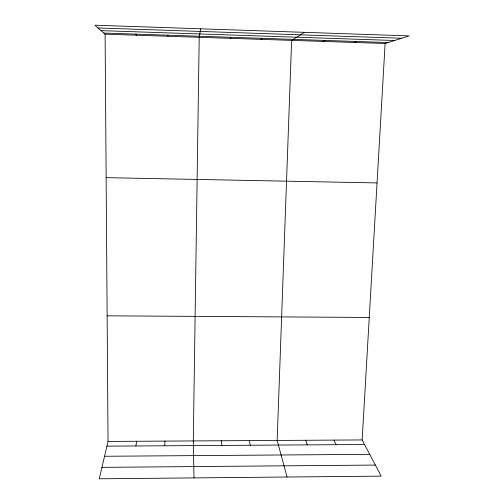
<?xml version="1.0" encoding="UTF-8"?>
<svg xmlns="http://www.w3.org/2000/svg" width="504" height="504" viewBox="0 0 504 504"><rect width="100%" height="100%" fill="white"/><g stroke="black" fill="none" stroke-linecap="round" stroke-linejoin="round"><path stroke-width="0.76" d="M105.097 34.171L108.039 441.435L99.257 478.8L381.175 476.129L362.162 439.935L385.125 43.489L409.084 35.91L94.916 25.2L105.097 34.171L385.125 43.489M164.726 445.788L165.029 441.094M135.904 445.971L136.609 441.265M200.731 28.81L199.206 37.302L193.29 440.931L194.008 477.905M230.196 38.336L230.863 37.29M261.003 39.356L262.137 38.336M304.416 32.344L291.627 40.377L277.162 440.439L287.053 477.023M322.982 41.422L325.061 40.433M354.148 42.456L356.693 41.492M101.947 467.353L375.36 465.066M106.93 446.153L364.568 444.522M104.548 456.271L369.722 454.337M108.039 441.435L362.162 439.935M107.132 315.825L369.256 317.451M106.13 177.66L377.049 182.933M98.059 27.972L401.701 38.247M101.083 30.637L394.594 40.496M103.824 33.05L388.13 42.538M135.878 34.121L136.66 35.223M333.982 440.105L336.011 444.698M305.651 440.269L307.295 444.881M167.731 35.186L168.027 36.263M249.36 440.603L250.223 445.246M221.401 440.767L221.886 445.423"/></g></svg>
